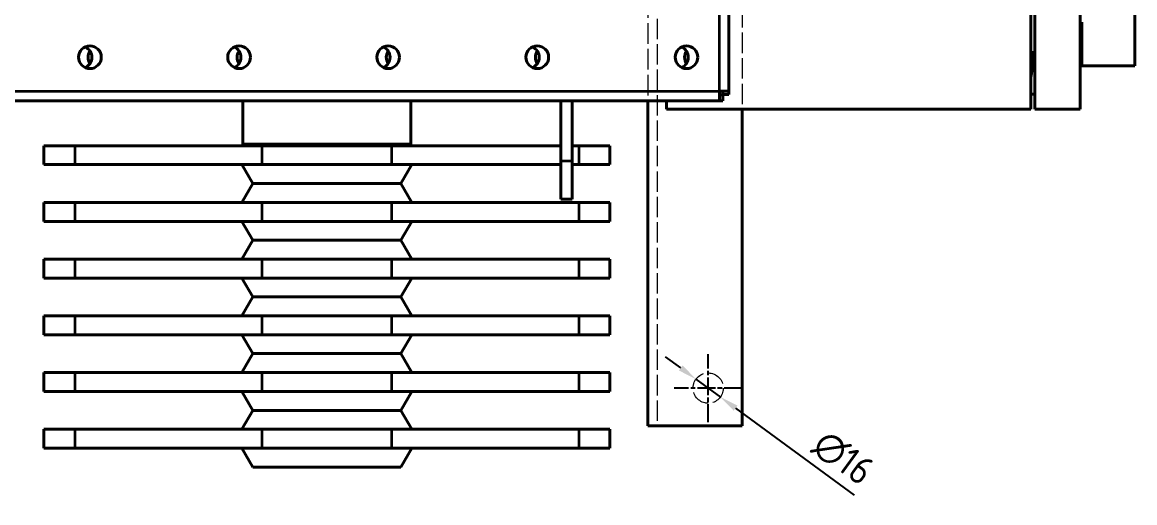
# Model space of a CAD drawing. Header units: millimetres. Extents: x 0 to 5945, y 0 to 4205.
# Drawn here: x 2825 to 3414, y 2911 to 3165 of the extents above; entities that cross this region are included whole.
import ezdxf

# ---------------------------------------------------------------- set-up
doc = ezdxf.new("R2010")
doc.units = ezdxf.units.MM
doc.header["$LTSCALE"] = 5
doc.linetypes.add('CHAIN', pattern=[0.3543, 0.2362, -0.0295, 0.0591, -0.0295])
doc.linetypes.add('DASHED', pattern=[0.2067, 0.1654, -0.0413])
for name, color, linetype, lineweight in [('가려진 것(ISO)', 2, 'DASHED', 18), ('가시적인 것(ISO)', 3, 'Continuous', 40), ('가시적인 좁은 것(ISO)', 3, 'Continuous', 35), ('중심 표식(ISO)', 1, 'Continuous', 25), ('치수(ISO)', 2, 'Continuous', 25)]:
    doc.layers.add(name, color=color, linetype=linetype, lineweight=lineweight)
doc.styles.add('치수 텍스트_PSTEK_POSCO', font='isocp.shx')
doc.dimstyles.new('치수_PSTEK_POSCO', dxfattribs={"dimscale": 5, "dimtxt": 3, "dimasz": 2, "dimexe": 2, "dimexo": 2.5, "dimgap": 1, "dimtad": 1, "dimrnd": 1e-08, "dimdsep": 46, "dimtxsty": '치수 텍스트_PSTEK_POSCO', "dimcen": 0.09, "dimdle": 10, "dimclrd": 7, "dimclre": 7, "dimclrt": 2, "dimadec": 1, "dimazin": 2, "dimtfac": 1, "dimtmove": 0, "dimatfit": 3, "dimfxl": 0, "dimtolj": 1, "dimlwd": -1, "dimlwe": -1, "dimarcsym": 0})

# ---------------------------------------------------------------- blocks, each defined once
blk = doc.blocks.new('*D29')
at = {"layer": 'Defpoints', "color": 0, "transparency": 16777216}
for p in [(3181.54, 2976.23), (3194.45, 2966.78)]:
    blk.add_point(p, dxfattribs=at)
at = {"layer": '치수(ISO)', "color": 7, "transparency": 16777216}
for p, q in [((3173.47, 2982.14), (3165.4, 2988.05)), ((3181.54, 2976.23), (3194.45, 2966.78)), ((3202.52, 2960.87), (3265.34, 2914.88))]:
    blk.add_line(p, q, dxfattribs=at)
for points in [[(3174.45, 2983.49), (3172.49, 2980.8), (3181.54, 2976.23)], [(3203.5, 2962.22), (3201.53, 2959.53), (3194.45, 2966.78)]]:
    blk.add_solid(points, dxfattribs=at)
at = {"layer": '치수(ISO)', "color": 2, "transparency": 16777216, "insert": (3246.3, 2944.31), "char_height": 15, "attachment_point": 4, "rotation": 323.79001, "style": '치수 텍스트_PSTEK_POSCO'}
blk.add_mtext('\\A1;∅16', dxfattribs=at)

msp = doc.modelspace()

# ---------------------------------------------------------------- linework, layer by layer
at = {"layer": '가려진 것(ISO)', "ltscale": 13.025194}
msp.add_line((3160.9931, 3651.5078), (3160.9931, 2951.5078), dxfattribs=at)
at = {"layer": '가려진 것(ISO)', "ltscale": 13.080328}
msp.add_line((3205.9931, 3484.0078), (3205.9931, 3119.0078), dxfattribs=at)
at = {"layer": '가려진 것(ISO)', "ltscale": 13.255733}
msp.add_line((3155.9931, 3246.806), (3155.9931, 3123.5078), dxfattribs=at)
at = {"layer": '가려진 것(ISO)', "ltscale": 12.182277}
msp.add_circle((3187.9931, 2971.5078), 8, dxfattribs=at)
at = {"layer": '가시적인 것(ISO)'}
for p, q in [((3358.9931, 3484.0078), (3358.9931, 3119.0078)), ((3360.9931, 3484.0078), (3360.9931, 3119.0078)), ((3384.9931, 3119.0078), (3384.9931, 3484.0078)), ((3198.9931, 3474.5078), (3198.9931, 3128.5078)), ((3413.9931, 3452.0078), (3413.9931, 3142.0078)), ((3385.9931, 3165.0078), (3385.9931, 3142.0078)), ((3358.9931, 3149.0078), (3360.9931, 3149.0078)), ((3359.7059, 3149.0078), (3359.7084, 3143.0064)), ((3360.9817, 3143.007), (3359.7084, 3143.0064)), ((3360.9931, 3143.007), (3360.9817, 3143.007)), ((3385.9931, 3142.0078), (3413.9931, 3142.0078)), ((3359.5733, 3140.3597), (3358.9931, 3135.8097)), ((3360.8032, 3140.1987), (3359.5733, 3140.3597)), ((3360.9931, 3140.1738), (3360.8032, 3140.1987)), ((3195.7224, 3126.7078), (3193.9931, 3126.7078)), ((3195.7224, 3126.7078), (3195.7224, 3123.5078)), ((3195.7931, 3128.5078), (3195.7931, 3126.7785)), ((3195.7931, 3126.7785), (3198.9931, 3126.7785)), ((3198.9931, 3128.5078), (3198.9931, 3126.7785)), ((3358.9931, 3127.1406), (3360.9931, 3126.8787)), ((3360.0165, 3127.0066), (3359.7152, 3127.0064)), ((3193.9931, 3123.5078), (2447.9931, 3123.5078)), ((2941.4431, 3100.4873), (2941.4431, 3123.5078)), ((3030.5431, 3100.4873), (3030.5431, 3123.5078)), ((3109.9931, 3123.5078), (3109.9931, 3091.5078)), ((3115.9931, 3123.5078), (3115.9931, 3091.5078)), ((3155.9931, 3123.5078), (3155.9931, 2951.5078)), ((3165.9931, 3123.5078), (3165.9931, 3119.0078)), ((3165.9931, 3119.0078), (3358.9931, 3119.0078)), ((3195.7224, 3123.5078), (3193.9931, 3123.5078)), ((3205.9931, 3119.0078), (3205.9931, 2951.5078)), ((3360.9931, 3119.0078), (3384.9931, 3119.0078)), ((2941.4431, 3100.4873), (2940.9931, 3099.7078)), ((2941.4431, 3100.4873), (3030.5431, 3100.4873)), ((3030.5431, 3100.4873), (3030.9931, 3099.7078)), ((2852.4426, 3099.7078), (2835.9931, 3099.7078)), ((2835.9931, 3099.7078), (2835.9931, 3089.7078)), ((2852.4426, 3099.7078), (2951.7911, 3099.7078)), ((3020.1951, 3099.7078), (2951.7911, 3099.7078)), ((3020.1951, 3099.7078), (3109.9931, 3099.7078)), ((3115.9931, 3099.7078), (3119.5436, 3099.7078)), ((3135.9931, 3099.7078), (3119.5436, 3099.7078)), ((3135.9931, 3099.7078), (3135.9931, 3089.7078)), ((2835.9931, 3089.7078), (2852.4426, 3089.7078)), ((2951.7911, 3089.7078), (2852.4426, 3089.7078)), ((2946.7666, 3079.7078), (2940.9931, 3089.7078)), ((2951.7911, 3089.7078), (3020.1951, 3089.7078)), ((3109.9931, 3089.7078), (3020.1951, 3089.7078)), ((3025.2196, 3079.7078), (3030.9931, 3089.7078)), ((3109.9931, 3071.5078), (3109.9931, 3091.5078)), ((3115.9931, 3091.5078), (3115.9931, 3071.5078)), ((3119.5436, 3089.7078), (3115.9931, 3089.7078)), ((3119.5436, 3089.7078), (3135.9931, 3089.7078)), ((2946.7666, 3079.7078), (2940.9931, 3069.7078)), ((2946.7666, 3079.7078), (3025.2196, 3079.7078)), ((3025.2196, 3079.7078), (3030.9931, 3069.7078)), ((3109.9931, 3071.5078), (3115.9931, 3071.5078)), ((2852.4426, 3069.7078), (2835.9931, 3069.7078)), ((2835.9931, 3069.7078), (2835.9931, 3059.7078)), ((2852.4426, 3069.7078), (2951.7911, 3069.7078)), ((3020.1951, 3069.7078), (2951.7911, 3069.7078)), ((3020.1951, 3069.7078), (3119.5436, 3069.7078)), ((3135.9931, 3069.7078), (3119.5436, 3069.7078)), ((3135.9931, 3069.7078), (3135.9931, 3059.7078)), ((2835.9931, 3059.7078), (2852.4426, 3059.7078)), ((2951.7911, 3059.7078), (2852.4426, 3059.7078)), ((2946.7666, 3049.7078), (2940.9931, 3059.7078)), ((2951.7911, 3059.7078), (3020.1951, 3059.7078)), ((3119.5436, 3059.7078), (3020.1951, 3059.7078)), ((3025.2196, 3049.7078), (3030.9931, 3059.7078)), ((3119.5436, 3059.7078), (3135.9931, 3059.7078)), ((2946.7666, 3049.7078), (2940.9931, 3039.7078)), ((2946.7666, 3049.7078), (3025.2196, 3049.7078)), ((3025.2196, 3049.7078), (3030.9931, 3039.7078)), ((2852.4426, 3039.7078), (2835.9931, 3039.7078)), ((2835.9931, 3039.7078), (2835.9931, 3029.7078)), ((2852.4426, 3039.7078), (2951.7911, 3039.7078)), ((3020.1951, 3039.7078), (2951.7911, 3039.7078)), ((3020.1951, 3039.7078), (3119.5436, 3039.7078)), ((3135.9931, 3039.7078), (3119.5436, 3039.7078)), ((3135.9931, 3039.7078), (3135.9931, 3029.7078)), ((2835.9931, 3029.7078), (2852.4426, 3029.7078)), ((2951.7911, 3029.7078), (2852.4426, 3029.7078)), ((2946.7666, 3019.7078), (2940.9931, 3029.7078)), ((2951.7911, 3029.7078), (3020.1951, 3029.7078)), ((3119.5436, 3029.7078), (3020.1951, 3029.7078)), ((3025.2196, 3019.7078), (3030.9931, 3029.7078)), ((3119.5436, 3029.7078), (3135.9931, 3029.7078)), ((2946.7666, 3019.7078), (2940.9931, 3009.7078)), ((2946.7666, 3019.7078), (3025.2196, 3019.7078)), ((3025.2196, 3019.7078), (3030.9931, 3009.7078)), ((2852.4426, 3009.7078), (2835.9931, 3009.7078)), ((2835.9931, 3009.7078), (2835.9931, 2999.7078)), ((2852.4426, 3009.7078), (2951.7911, 3009.7078)), ((3020.1951, 3009.7078), (2951.7911, 3009.7078)), ((3020.1951, 3009.7078), (3119.5436, 3009.7078)), ((3135.9931, 3009.7078), (3119.5436, 3009.7078)), ((3135.9931, 3009.7078), (3135.9931, 2999.7078)), ((2835.9931, 2999.7078), (2852.4426, 2999.7078)), ((2951.7911, 2999.7078), (2852.4426, 2999.7078)), ((2946.7666, 2989.7078), (2940.9931, 2999.7078)), ((2951.7911, 2999.7078), (3020.1951, 2999.7078)), ((3119.5436, 2999.7078), (3020.1951, 2999.7078)), ((3025.2196, 2989.7078), (3030.9931, 2999.7078)), ((3119.5436, 2999.7078), (3135.9931, 2999.7078)), ((2946.7666, 2989.7078), (2940.9931, 2979.7078)), ((2946.7666, 2989.7078), (3025.2196, 2989.7078)), ((3025.2196, 2989.7078), (3030.9931, 2979.7078)), ((2852.4426, 2979.7078), (2835.9931, 2979.7078)), ((2835.9931, 2979.7078), (2835.9931, 2969.7078)), ((2852.4426, 2979.7078), (2951.7911, 2979.7078)), ((3020.1951, 2979.7078), (2951.7911, 2979.7078)), ((3020.1951, 2979.7078), (3119.5436, 2979.7078)), ((3135.9931, 2979.7078), (3119.5436, 2979.7078)), ((3135.9931, 2979.7078), (3135.9931, 2969.7078)), ((2835.9931, 2969.7078), (2852.4426, 2969.7078)), ((2951.7911, 2969.7078), (2852.4426, 2969.7078)), ((2946.7666, 2959.7078), (2940.9931, 2969.7078)), ((2951.7911, 2969.7078), (3020.1951, 2969.7078)), ((3119.5436, 2969.7078), (3020.1951, 2969.7078)), ((3025.2196, 2959.7078), (3030.9931, 2969.7078)), ((3119.5436, 2969.7078), (3135.9931, 2969.7078)), ((2946.7666, 2959.7078), (2940.9931, 2949.7078)), ((2946.7666, 2959.7078), (3025.2196, 2959.7078)), ((3025.2196, 2959.7078), (3030.9931, 2949.7078)), ((2852.4426, 2949.7078), (2835.9931, 2949.7078)), ((2835.9931, 2949.7078), (2835.9931, 2939.7078)), ((2852.4426, 2949.7078), (2951.7911, 2949.7078)), ((3020.1951, 2949.7078), (2951.7911, 2949.7078)), ((3020.1951, 2949.7078), (3119.5436, 2949.7078)), ((3135.9931, 2949.7078), (3119.5436, 2949.7078)), ((3135.9931, 2949.7078), (3135.9931, 2939.7078)), ((3205.9931, 2951.5078), (3155.9931, 2951.5078)), ((2835.9931, 2939.7078), (2852.4426, 2939.7078)), ((2951.7911, 2939.7078), (2852.4426, 2939.7078)), ((2946.7666, 2929.7078), (2940.9931, 2939.7078)), ((2951.7911, 2939.7078), (3020.1951, 2939.7078)), ((3119.5436, 2939.7078), (3020.1951, 2939.7078)), ((3025.2196, 2929.7078), (3030.9931, 2939.7078)), ((3119.5436, 2939.7078), (3135.9931, 2939.7078)), ((2946.7666, 2929.7078), (3025.2196, 2929.7078))]:
    msp.add_line(p, q, dxfattribs=at)
for centre in [(2860.4931, 3146.5078), (2939.4931, 3146.5078), (3018.4931, 3146.5078), (3097.4931, 3146.5078), (3176.4931, 3146.5078)]:
    msp.add_circle(centre, 6, dxfattribs=at)
for centre, start, end in [((2855.4931, 3146.5078), 294.6243184, 65.3756816), ((2865.4931, 3146.5078), 146.4426902, 213.5573098), ((2934.4931, 3146.5078), 294.6243184, 65.3756816), ((2944.4931, 3146.5078), 146.4426902, 213.5573098), ((3013.4931, 3146.5078), 294.6243184, 65.3756816), ((3023.4931, 3146.5078), 146.4426902, 213.5573098), ((3092.4931, 3146.5078), 294.6243184, 65.3756816), ((3102.4931, 3146.5078), 146.4426902, 213.5573098), ((3171.4931, 3146.5078), 294.6243184, 65.3756816), ((3181.4931, 3146.5078), 146.4426902, 213.5573098)]:
    msp.add_arc(centre, 6, start, end, dxfattribs=at)
for points in [[(3359.7084, 3143.0064), (3359.7088, 3142.1223), (3359.6632, 3141.2381), (3359.5733, 3140.3597)], [(3193.9931, 3123.8431), (3193.9931, 3123.6221), (3193.9931, 3123.5536), (3193.9931, 3123.5078)], [(3198.6579, 3128.5078), (3198.8788, 3128.5078), (3198.9474, 3128.5078), (3198.9931, 3128.5078)], [(3359.7152, 3127.0064), (3359.7152, 3127.02), (3359.7124, 3127.0335), (3359.7067, 3127.0471)]]:
    msp.add_open_spline(points, degree=3, dxfattribs=at)
for points in [[(3193.9931, 3128.5078), (3193.9931, 3127.0024), (3193.9931, 3125.513), (3193.9931, 3124.581), (3193.9931, 3124.2723), (3193.9931, 3124.0226), (3193.9931, 3123.8431)], [(3193.9931, 3128.5078), (3195.4986, 3128.5078), (3196.988, 3128.5078), (3197.9199, 3128.5078), (3198.2287, 3128.5078), (3198.4783, 3128.5078), (3198.6579, 3128.5078)]]:
    msp.add_open_spline(points, degree=3, knots=[0, 0, 0, 0, 0.575044589, 0.575044589, 0.575044589, 0.76555338, 0.76555338, 0.76555338, 0.76555338], dxfattribs=at)
at = {"layer": '가시적인 좁은 것(ISO)'}
for p, q in [((3193.9931, 3128.5078), (3193.9931, 3474.5078)), ((2447.9931, 3128.5078), (3193.9931, 3128.5078)), ((2852.4426, 3099.7078), (2852.4426, 3089.7078)), ((2951.7911, 3089.7078), (2951.7911, 3099.7078)), ((3020.1951, 3099.7078), (3020.1951, 3089.7078)), ((3119.5436, 3099.7078), (3119.5436, 3089.7078)), ((3115.9931, 3091.5078), (3109.9931, 3091.5078)), ((2852.4426, 3069.7078), (2852.4426, 3059.7078)), ((2951.7911, 3059.7078), (2951.7911, 3069.7078)), ((3020.1951, 3069.7078), (3020.1951, 3059.7078)), ((3119.5436, 3069.7078), (3119.5436, 3059.7078)), ((2852.4426, 3039.7078), (2852.4426, 3029.7078)), ((2951.7911, 3029.7078), (2951.7911, 3039.7078)), ((3020.1951, 3039.7078), (3020.1951, 3029.7078)), ((3119.5436, 3039.7078), (3119.5436, 3029.7078)), ((2852.4426, 3009.7078), (2852.4426, 2999.7078)), ((2951.7911, 2999.7078), (2951.7911, 3009.7078)), ((3020.1951, 3009.7078), (3020.1951, 2999.7078)), ((3119.5436, 3009.7078), (3119.5436, 2999.7078)), ((2852.4426, 2979.7078), (2852.4426, 2969.7078)), ((2951.7911, 2969.7078), (2951.7911, 2979.7078)), ((3020.1951, 2979.7078), (3020.1951, 2969.7078)), ((3119.5436, 2979.7078), (3119.5436, 2969.7078)), ((2852.4426, 2949.7078), (2852.4426, 2939.7078)), ((2951.7911, 2939.7078), (2951.7911, 2949.7078)), ((3020.1951, 2949.7078), (3020.1951, 2939.7078)), ((3119.5436, 2949.7078), (3119.5436, 2939.7078))]:
    msp.add_line(p, q, dxfattribs=at)
at = {"layer": '중심 표식(ISO)', "linetype": 'CHAIN', "ltscale": 8.000593}
for p, q in [((3187.9931, 2953.5078), (3187.9931, 2989.5078)), ((3205.9931, 2971.5078), (3169.9931, 2971.5078))]:
    msp.add_line(p, q, dxfattribs=at)

# ---------------------------------------------------------------- dimensions: what is measured, and where the dimension line sits
at = {"layer": '치수(ISO)', "color": 7}
dim = msp.add_diameter_dim_2p(p1=(3181.5383, 2976.2338), p2=(3194.448, 2966.7819), dimstyle='치수_PSTEK_POSCO', override={"dimdec": 2, "dimlfac": 1, "dimtp": 0, "dimtm": 0, "dimtdec": 2, "dimatfit": 2}, dxfattribs=at)
dim.commit()
dim.dimension.update_dxf_attribs({"geometry": '*D29', "text_midpoint": (3250.112, 2926.0271), "dimtype": 163})

doc.saveas('drawing.dxf')
